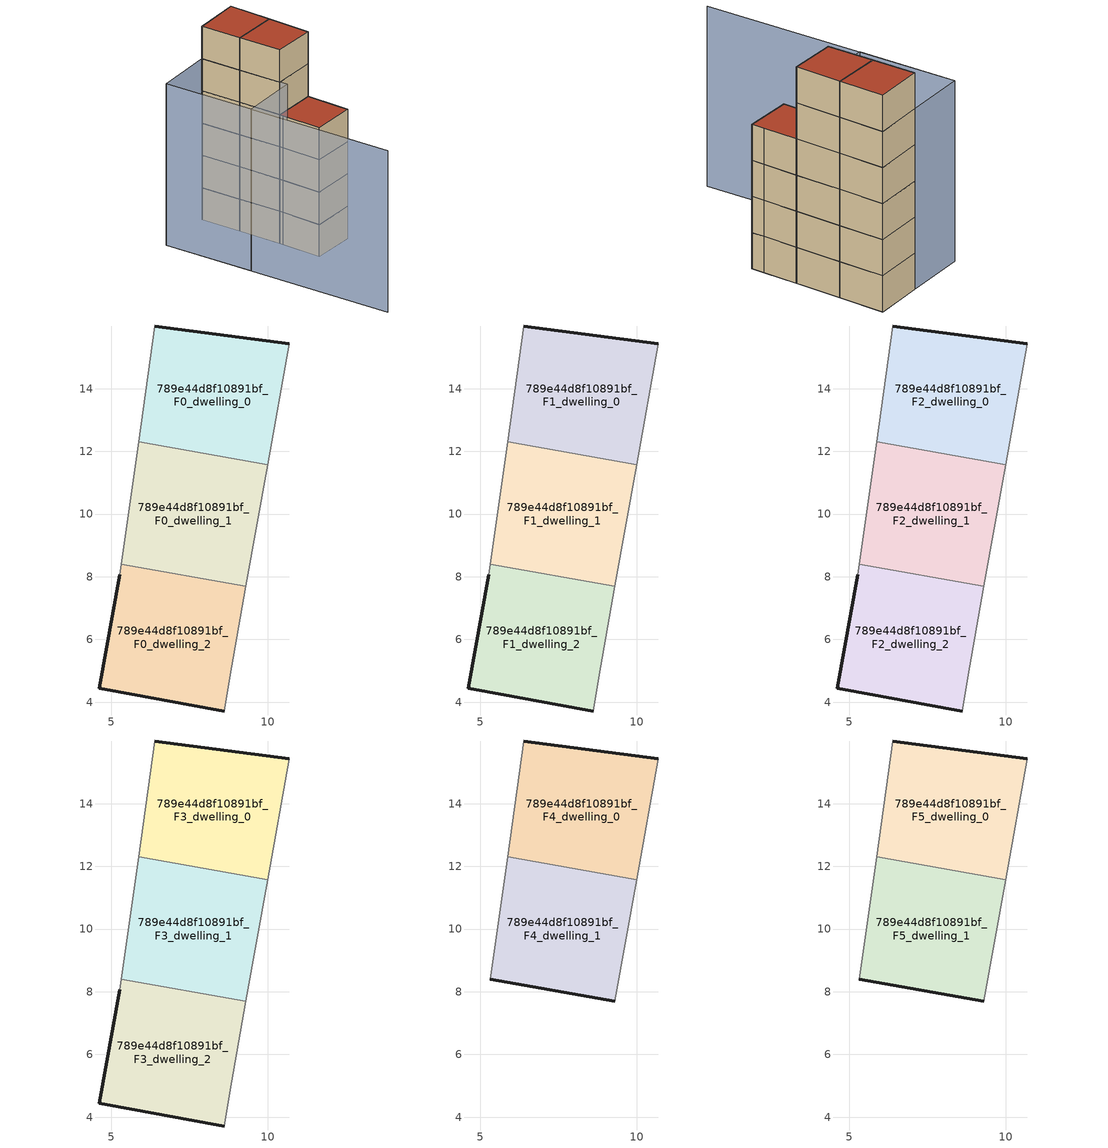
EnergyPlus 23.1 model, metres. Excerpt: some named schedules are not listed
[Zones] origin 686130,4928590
789e44d8f10891bf_F0_dwelling_0
 floor ground (EU_floor_Construction): 9.99,11.58 10.68,15.43 6.39,16 5.87,12.31 z0
 wall outside (EU_wall_Construction): 6.39,16 10.68,15.43 z0:3
 wall adiabatic (EU_wall_Construction): 10.68,15.43 9.99,11.58 / 5.87,12.31 6.39,16 z0:3
 wall to 789e44d8f10891bf_F0_dwelling_1 (EU_wall_Construction): 9.99,11.58 5.87,12.31 z0:3
789e44d8f10891bf_F0_dwelling_1
 floor ground (EU_floor_Construction): 9.3,7.69 9.99,11.58 5.87,12.31 5.32,8.4 z0
 wall adiabatic (EU_wall_Construction): 9.99,11.58 9.3,7.69 / 5.32,8.4 5.87,12.31 z0:3
 wall to 789e44d8f10891bf_F0_dwelling_2 (EU_wall_Construction): 9.3,7.69 5.32,8.4 z0:3
789e44d8f10891bf_F0_dwelling_2
 floor ground (EU_floor_Construction): 8.6,3.72 8.78,4.78 9.3,7.69 5.32,8.4 5.28,8.07 4.62,4.44 z0
 wall outside (EU_wall_Construction): 8.6,3.72 4.62,4.44 5.28,8.07 z0:3
 wall adiabatic (EU_wall_Construction): 5.28,8.07 5.32,8.4 / 9.3,7.69 8.78,4.78 8.6,3.72 z0:3
789e44d8f10891bf_F1_dwelling_0
 floor to 789e44d8f10891bf_F0_dwelling_0 (EU_floor_Construction): 9.99,11.58 10.68,15.43 6.39,16 5.87,12.31 z3
 wall outside (EU_wall_Construction): 6.39,16 10.68,15.43 z3:6
 wall adiabatic (EU_wall_Construction): 10.68,15.43 9.99,11.58 / 5.87,12.31 6.39,16 z3:6
 wall to 789e44d8f10891bf_F1_dwelling_1 (EU_wall_Construction): 9.99,11.58 5.87,12.31 z3:6
789e44d8f10891bf_F1_dwelling_1
 floor to 789e44d8f10891bf_F0_dwelling_1 (EU_floor_Construction): 9.3,7.69 9.99,11.58 5.87,12.31 5.32,8.4 z3
 wall adiabatic (EU_wall_Construction): 9.99,11.58 9.3,7.69 / 5.32,8.4 5.87,12.31 z3:6
 wall to 789e44d8f10891bf_F1_dwelling_2 (EU_wall_Construction): 9.3,7.69 5.32,8.4 z3:6
789e44d8f10891bf_F1_dwelling_2
 floor to 789e44d8f10891bf_F0_dwelling_2 (EU_floor_Construction): 8.6,3.72 8.78,4.78 9.3,7.69 5.32,8.4 5.28,8.07 4.62,4.44 z3
 wall outside (EU_wall_Construction): 8.6,3.72 4.62,4.44 5.28,8.07 z3:6
 wall adiabatic (EU_wall_Construction): 5.28,8.07 5.32,8.4 / 9.3,7.69 8.78,4.78 8.6,3.72 z3:6
789e44d8f10891bf_F2_dwelling_0
 floor to 789e44d8f10891bf_F1_dwelling_0 (EU_floor_Construction): 9.99,11.58 10.68,15.43 6.39,16 5.87,12.31 z6
 wall outside (EU_wall_Construction): 6.39,16 10.68,15.43 z6:9
 wall adiabatic (EU_wall_Construction): 10.68,15.43 9.99,11.58 / 5.87,12.31 6.39,16 z6:9
 wall to 789e44d8f10891bf_F2_dwelling_1 (EU_wall_Construction): 9.99,11.58 5.87,12.31 z6:9
789e44d8f10891bf_F2_dwelling_1
 floor to 789e44d8f10891bf_F1_dwelling_1 (EU_floor_Construction): 9.3,7.69 9.99,11.58 5.87,12.31 5.32,8.4 z6
 wall adiabatic (EU_wall_Construction): 9.99,11.58 9.3,7.69 / 5.32,8.4 5.87,12.31 z6:9
 wall to 789e44d8f10891bf_F2_dwelling_2 (EU_wall_Construction): 9.3,7.69 5.32,8.4 z6:9
789e44d8f10891bf_F2_dwelling_2
 floor to 789e44d8f10891bf_F1_dwelling_2 (EU_floor_Construction): 8.6,3.72 8.78,4.78 9.3,7.69 5.32,8.4 5.28,8.07 4.62,4.44 z6
 wall outside (EU_wall_Construction): 8.6,3.72 4.62,4.44 5.28,8.07 z6:9
 wall adiabatic (EU_wall_Construction): 5.28,8.07 5.32,8.4 / 9.3,7.69 8.78,4.78 8.6,3.72 z6:9
789e44d8f10891bf_F3_dwelling_0
 floor to 789e44d8f10891bf_F2_dwelling_0 (EU_floor_Construction): 9.99,11.58 10.68,15.43 6.39,16 5.87,12.31 z9
 wall outside (EU_wall_Construction): 6.39,16 10.68,15.43 z9:12
 wall adiabatic (EU_wall_Construction): 10.68,15.43 9.99,11.58 / 5.87,12.31 6.39,16 z9:12
 wall to 789e44d8f10891bf_F3_dwelling_1 (EU_wall_Construction): 9.99,11.58 5.87,12.31 z9:12
789e44d8f10891bf_F3_dwelling_1
 floor to 789e44d8f10891bf_F2_dwelling_1 (EU_floor_Construction): 9.3,7.69 9.99,11.58 5.87,12.31 5.32,8.4 z9
 wall adiabatic (EU_wall_Construction): 9.99,11.58 9.3,7.69 / 5.32,8.4 5.87,12.31 z9:12
 wall to 789e44d8f10891bf_F3_dwelling_2 (EU_wall_Construction): 9.3,7.69 5.32,8.4 z9:12
789e44d8f10891bf_F3_dwelling_2
 floor to 789e44d8f10891bf_F2_dwelling_2 (EU_floor_Construction): 8.6,3.72 8.78,4.78 9.3,7.69 5.32,8.4 5.28,8.07 4.62,4.44 z9
 wall outside (EU_wall_Construction): 8.6,3.72 4.62,4.44 5.28,8.07 z9:12
 wall adiabatic (EU_wall_Construction): 5.28,8.07 5.32,8.4 / 9.3,7.69 8.78,4.78 8.6,3.72 z9:12
 roof outside (EU_roof_Construction): 9.3,7.69 8.78,4.78 8.6,3.72 4.62,4.44 5.28,8.07 5.32,8.4 z12
789e44d8f10891bf_F4_dwelling_0
 floor to 789e44d8f10891bf_F3_dwelling_0 (EU_floor_Construction): 9.99,11.58 10.68,15.43 6.39,16 5.87,12.31 z12
 wall outside (EU_wall_Construction): 6.39,16 10.68,15.43 z12:15
 wall adiabatic (EU_wall_Construction): 10.68,15.43 9.99,11.58 / 5.87,12.31 6.39,16 z12:15
 wall to 789e44d8f10891bf_F4_dwelling_1 (EU_wall_Construction): 9.99,11.58 5.87,12.31 z12:15
789e44d8f10891bf_F4_dwelling_1
 floor to 789e44d8f10891bf_F3_dwelling_1 (EU_floor_Construction): 9.3,7.69 9.99,11.58 5.87,12.31 5.32,8.4 z12
 wall outside (EU_wall_Construction): 9.3,7.69 5.32,8.4 z12:15
 wall adiabatic (EU_wall_Construction): 9.99,11.58 9.3,7.69 / 5.32,8.4 5.87,12.31 z12:15
789e44d8f10891bf_F5_dwelling_0
 floor to 789e44d8f10891bf_F4_dwelling_0 (EU_floor_Construction): 9.99,11.58 10.68,15.43 6.39,16 5.87,12.31 z15
 wall outside (EU_wall_Construction): 6.39,16 10.68,15.43 z15:18
 wall adiabatic (EU_wall_Construction): 10.68,15.43 9.99,11.58 / 5.87,12.31 6.39,16 z15:18
 wall to 789e44d8f10891bf_F5_dwelling_1 (EU_wall_Construction): 9.99,11.58 5.87,12.31 z15:18
 roof outside (EU_roof_Construction): 10.68,15.43 9.99,11.58 5.87,12.31 6.39,16 z18
789e44d8f10891bf_F5_dwelling_1
 floor to 789e44d8f10891bf_F4_dwelling_1 (EU_floor_Construction): 9.3,7.69 9.99,11.58 5.87,12.31 5.32,8.4 z15
 wall outside (EU_wall_Construction): 9.3,7.69 5.32,8.4 z15:18
 wall adiabatic (EU_wall_Construction): 9.99,11.58 9.3,7.69 / 5.32,8.4 5.87,12.31 z15:18
 roof outside (EU_roof_Construction): 9.99,11.58 9.3,7.69 5.32,8.4 5.87,12.31 z18
shading: 1.05,16.71 -1.84,-4.94 / -0.06,8.39 1.05,16.71 / 1.05,16.71 6.39,16 / 6.39,16 5.28,7.67 / 5.28,7.67 -0.06,8.39 z0:15
[Building]
EU S2 Campaign: North Axis=0; Terrain=City; Solar Distribution=FullExterior
[Site:Location]
Bologna: Latitude=44.5; Longitude=11.25; Time Zone=1; Elevation=37
[SizingPeriod:WeatherFileDays]
AnnualSizingPeriod: Begin Month=1; Begin Day of Month=1; End Month=12; End Day of Month=31; Day of Week for Start Day=Monday; Use Weather File Daylight Saving Period=No; Use Weather File Rain and Snow Indicators=No
[MATERIAL]
EU_InternalMass_Material: Roughness=MediumRough; Thickness=0.1; Conductivity=1; Density=1800; Specific Heat=900; Thermal Absorptance=0.9; Solar Absorptance=0.7; Visible Absorptance=0.7
[MATERIAL:NOMASS] Roughness=MediumRough; Thermal Absorptance=0.9; Solar Absorptance=0.7; Visible Absorptance=0.7
Name | Thermal Resistance
EU_wall_NoMass | 0.905828
EU_roof_NoMass | 0.37593
EU_floor_NoMass | 0.67114
[CONSTRUCTION]
EU_wall_Construction: EU_wall_NoMass
EU_roof_Construction: EU_roof_NoMass
EU_floor_Construction: EU_floor_NoMass
EU_InternalMass_Construction: EU_InternalMass_Material
[ZONE] Type=1; Multiplier=1; Ceiling Height=autocalculate; Floor Area=autocalculate; Part of Total Floor Area=Yes
Name | Volume
789e44d8f10891bf_F0_dwelling_0 | 48.7024
789e44d8f10891bf_F1_dwelling_0; 789e44d8f10891bf_F2_dwelling_0; 789e44d8f10891bf_F3_dwelling_0; 789e44d8f10891bf_F4_dwelling_0; 789e44d8f10891bf_F5_dwelling_0 | 48.7017
789e44d8f10891bf_F0_dwelling_1; 789e44d8f10891bf_F1_dwelling_1; 789e44d8f10891bf_F2_dwelling_1; 789e44d8f10891bf_F3_dwelling_1; 789e44d8f10891bf_F4_dwelling_1; 789e44d8f10891bf_F5_dwelling_1 | 48.6951
789e44d8f10891bf_F0_dwelling_2 | 48.7068
789e44d8f10891bf_F1_dwelling_2; 789e44d8f10891bf_F2_dwelling_2; 789e44d8f10891bf_F3_dwelling_2 | 48.7061
[INTERNALMASS] Construction=EU_InternalMass_Construction
Name | Zone or ZoneList | Surface Area
789e44d8f10891bf_F0_dwelling_0_EU_InternalMass | 789e44d8f10891bf_F0_dwelling_0 | 16.2341
789e44d8f10891bf_F0_dwelling_1_EU_InternalMass | 789e44d8f10891bf_F0_dwelling_1 | 16.2315
789e44d8f10891bf_F0_dwelling_2_EU_InternalMass | 789e44d8f10891bf_F0_dwelling_2 | 16.2355
789e44d8f10891bf_F1_dwelling_0_EU_InternalMass | 789e44d8f10891bf_F1_dwelling_0 | 16.2341
789e44d8f10891bf_F1_dwelling_1_EU_InternalMass | 789e44d8f10891bf_F1_dwelling_1 | 16.2315
789e44d8f10891bf_F1_dwelling_2_EU_InternalMass | 789e44d8f10891bf_F1_dwelling_2 | 16.2355
789e44d8f10891bf_F2_dwelling_0_EU_InternalMass | 789e44d8f10891bf_F2_dwelling_0 | 16.2341
789e44d8f10891bf_F2_dwelling_1_EU_InternalMass | 789e44d8f10891bf_F2_dwelling_1 | 16.2315
789e44d8f10891bf_F2_dwelling_2_EU_InternalMass | 789e44d8f10891bf_F2_dwelling_2 | 16.2355
789e44d8f10891bf_F3_dwelling_0_EU_InternalMass | 789e44d8f10891bf_F3_dwelling_0 | 16.2341
789e44d8f10891bf_F3_dwelling_1_EU_InternalMass | 789e44d8f10891bf_F3_dwelling_1 | 16.2315
789e44d8f10891bf_F3_dwelling_2_EU_InternalMass | 789e44d8f10891bf_F3_dwelling_2 | 16.2355
789e44d8f10891bf_F4_dwelling_0_EU_InternalMass | 789e44d8f10891bf_F4_dwelling_0 | 24.3521
789e44d8f10891bf_F4_dwelling_1_EU_InternalMass | 789e44d8f10891bf_F4_dwelling_1 | 24.3532
789e44d8f10891bf_F5_dwelling_0_EU_InternalMass | 789e44d8f10891bf_F5_dwelling_0 | 24.3521
789e44d8f10891bf_F5_dwelling_1_EU_InternalMass | 789e44d8f10891bf_F5_dwelling_1 | 24.3532
[OTHEREQUIPMENT] Fuel Type=Electricity; Design Level Calculation Method=Watts/Area; Power per Zone Floor Area=1; Fraction Latent=0; Fraction Radiant=0; Fraction Lost=0; Carbon Dioxide Generation Rate=0; EndUse Subcategory=EU_Step8_InternalGains
Name | Zone or ZoneList or Space or SpaceList | Schedule
EU_Step8_InternalGain_789e44d8f10891bf_F0_dwelling_0_f000 | 789e44d8f10891bf_F0_dwelling_0 | EU_Step8_GainSchedule_789e44d8f10891bf_F0_dwelling_0_f000
EU_Step8_InternalGain_789e44d8f10891bf_F0_dwelling_1_f000 | 789e44d8f10891bf_F0_dwelling_1 | EU_Step8_GainSchedule_789e44d8f10891bf_F0_dwelling_1_f000
EU_Step8_InternalGain_789e44d8f10891bf_F0_dwelling_2_f000 | 789e44d8f10891bf_F0_dwelling_2 | EU_Step8_GainSchedule_789e44d8f10891bf_F0_dwelling_2_f000
EU_Step8_InternalGain_789e44d8f10891bf_F1_dwelling_0_f000 | 789e44d8f10891bf_F1_dwelling_0 | EU_Step8_GainSchedule_789e44d8f10891bf_F1_dwelling_0_f000
EU_Step8_InternalGain_789e44d8f10891bf_F1_dwelling_1_f000 | 789e44d8f10891bf_F1_dwelling_1 | EU_Step8_GainSchedule_789e44d8f10891bf_F1_dwelling_1_f000
EU_Step8_InternalGain_789e44d8f10891bf_F1_dwelling_2_f000 | 789e44d8f10891bf_F1_dwelling_2 | EU_Step8_GainSchedule_789e44d8f10891bf_F1_dwelling_2_f000
EU_Step8_InternalGain_789e44d8f10891bf_F2_dwelling_0_f000 | 789e44d8f10891bf_F2_dwelling_0 | EU_Step8_GainSchedule_789e44d8f10891bf_F2_dwelling_0_f000
EU_Step8_InternalGain_789e44d8f10891bf_F2_dwelling_1_f000 | 789e44d8f10891bf_F2_dwelling_1 | EU_Step8_GainSchedule_789e44d8f10891bf_F2_dwelling_1_f000
EU_Step8_InternalGain_789e44d8f10891bf_F2_dwelling_2_f000 | 789e44d8f10891bf_F2_dwelling_2 | EU_Step8_GainSchedule_789e44d8f10891bf_F2_dwelling_2_f000
EU_Step8_InternalGain_789e44d8f10891bf_F3_dwelling_0_f000 | 789e44d8f10891bf_F3_dwelling_0 | EU_Step8_GainSchedule_789e44d8f10891bf_F3_dwelling_0_f000
EU_Step8_InternalGain_789e44d8f10891bf_F3_dwelling_1_f000 | 789e44d8f10891bf_F3_dwelling_1 | EU_Step8_GainSchedule_789e44d8f10891bf_F3_dwelling_1_f000
EU_Step8_InternalGain_789e44d8f10891bf_F3_dwelling_2_f000 | 789e44d8f10891bf_F3_dwelling_2 | EU_Step8_GainSchedule_789e44d8f10891bf_F3_dwelling_2_f000
EU_Step8_InternalGain_789e44d8f10891bf_F4_dwelling_0_f000 | 789e44d8f10891bf_F4_dwelling_0 | EU_Step8_GainSchedule_789e44d8f10891bf_F4_dwelling_0_f000
EU_Step8_InternalGain_789e44d8f10891bf_F4_dwelling_1_f000 | 789e44d8f10891bf_F4_dwelling_1 | EU_Step8_GainSchedule_789e44d8f10891bf_F4_dwelling_1_f000
EU_Step8_InternalGain_789e44d8f10891bf_F5_dwelling_0_f000 | 789e44d8f10891bf_F5_dwelling_0 | EU_Step8_GainSchedule_789e44d8f10891bf_F5_dwelling_0_f000
EU_Step8_InternalGain_789e44d8f10891bf_F5_dwelling_1_f000 | 789e44d8f10891bf_F5_dwelling_1 | EU_Step8_GainSchedule_789e44d8f10891bf_F5_dwelling_1_f000
[ZONEVENTILATION:DESIGNFLOWRATE] Schedule=EU_AlwaysOn; Design Flow Rate Calculation Method=AirChanges/Hour; Air Changes per Hour=0.73129; Ventilation Type=Natural; Fan Pressure Rise=0; Fan Total Efficiency=1; Constant Term Coefficient=1; Temperature Term Coefficient=0; Velocity Term Coefficient=0; Velocity Squared Term Coefficient=0; Minimum Indoor Temperature=-100; Maximum Indoor Temperature=100; Delta Temperature=-100; Minimum Outdoor Temperature=-100; Maximum Outdoor Temperature=100; Maximum Wind Speed=40
Name | Zone or ZoneList or Space or SpaceList
EU_ConstantAir_789e44d8f10891bf_F0_dwelling_0 | 789e44d8f10891bf_F0_dwelling_0
EU_ConstantAir_789e44d8f10891bf_F0_dwelling_1 | 789e44d8f10891bf_F0_dwelling_1
EU_ConstantAir_789e44d8f10891bf_F0_dwelling_2 | 789e44d8f10891bf_F0_dwelling_2
EU_ConstantAir_789e44d8f10891bf_F1_dwelling_0 | 789e44d8f10891bf_F1_dwelling_0
EU_ConstantAir_789e44d8f10891bf_F1_dwelling_1 | 789e44d8f10891bf_F1_dwelling_1
EU_ConstantAir_789e44d8f10891bf_F1_dwelling_2 | 789e44d8f10891bf_F1_dwelling_2
EU_ConstantAir_789e44d8f10891bf_F2_dwelling_0 | 789e44d8f10891bf_F2_dwelling_0
EU_ConstantAir_789e44d8f10891bf_F2_dwelling_1 | 789e44d8f10891bf_F2_dwelling_1
EU_ConstantAir_789e44d8f10891bf_F2_dwelling_2 | 789e44d8f10891bf_F2_dwelling_2
EU_ConstantAir_789e44d8f10891bf_F3_dwelling_0 | 789e44d8f10891bf_F3_dwelling_0
EU_ConstantAir_789e44d8f10891bf_F3_dwelling_1 | 789e44d8f10891bf_F3_dwelling_1
EU_ConstantAir_789e44d8f10891bf_F3_dwelling_2 | 789e44d8f10891bf_F3_dwelling_2
EU_ConstantAir_789e44d8f10891bf_F4_dwelling_0 | 789e44d8f10891bf_F4_dwelling_0
EU_ConstantAir_789e44d8f10891bf_F4_dwelling_1 | 789e44d8f10891bf_F4_dwelling_1
EU_ConstantAir_789e44d8f10891bf_F5_dwelling_0 | 789e44d8f10891bf_F5_dwelling_0
EU_ConstantAir_789e44d8f10891bf_F5_dwelling_1 | 789e44d8f10891bf_F5_dwelling_1
[HVACTEMPLATE:THERMOSTAT] Constant Heating Setpoint=20; Constant Cooling Setpoint=50
EU_HeatOnly_789e44d8f10891bf_F0_dwelling_0; EU_HeatOnly_789e44d8f10891bf_F0_dwelling_1; EU_HeatOnly_789e44d8f10891bf_F0_dwelling_2; EU_HeatOnly_789e44d8f10891bf_F1_dwelling_0; EU_HeatOnly_789e44d8f10891bf_F1_dwelling_1; EU_HeatOnly_789e44d8f10891bf_F1_dwelling_2; EU_HeatOnly_789e44d8f10891bf_F2_dwelling_0; EU_HeatOnly_789e44d8f10891bf_F2_dwelling_1; EU_HeatOnly_789e44d8f10891bf_F2_dwelling_2; EU_HeatOnly_789e44d8f10891bf_F3_dwelling_0; EU_HeatOnly_789e44d8f10891bf_F3_dwelling_1; EU_HeatOnly_789e44d8f10891bf_F3_dwelling_2; EU_HeatOnly_789e44d8f10891bf_F4_dwelling_0; EU_HeatOnly_789e44d8f10891bf_F4_dwelling_1; EU_HeatOnly_789e44d8f10891bf_F5_dwelling_0; EU_HeatOnly_789e44d8f10891bf_F5_dwelling_1
[HVACTEMPLATE:ZONE:IDEALLOADSAIRSYSTEM] System Availability Schedule=EU_AlwaysOn; Maximum Heating Supply Air Temperature=50; Minimum Cooling Supply Air Temperature=13; Maximum Heating Supply Air Humidity Ratio=0.0156; Minimum Cooling Supply Air Humidity Ratio=0.0077; Heating Limit=NoLimit; Cooling Limit=NoLimit; Heating Availability Schedule=EU_AlwaysOn; Cooling Availability Schedule=EU_CoolingOff; Dehumidification Control Type=ConstantSensibleHeatRatio; Cooling Sensible Heat Ratio=0.7; Dehumidification Setpoint=60; Humidification Control Type=None; Humidification Setpoint=30; Outdoor Air Method=None; Outdoor Air Flow Rate per Person=0.00944; Outdoor Air Flow Rate per Zone Floor Area=0; Outdoor Air Flow Rate per Zone=0; Demand Controlled Ventilation Type=None; Outdoor Air Economizer Type=NoEconomizer; Heat Recovery Type=None; Sensible Heat Recovery Effectiveness=0.7; Latent Heat Recovery Effectiveness=0.65
Name | Template Thermostat
789e44d8f10891bf_F0_dwelling_0 | EU_HeatOnly_789e44d8f10891bf_F0_dwelling_0
789e44d8f10891bf_F0_dwelling_1 | EU_HeatOnly_789e44d8f10891bf_F0_dwelling_1
789e44d8f10891bf_F0_dwelling_2 | EU_HeatOnly_789e44d8f10891bf_F0_dwelling_2
789e44d8f10891bf_F1_dwelling_0 | EU_HeatOnly_789e44d8f10891bf_F1_dwelling_0
789e44d8f10891bf_F1_dwelling_1 | EU_HeatOnly_789e44d8f10891bf_F1_dwelling_1
789e44d8f10891bf_F1_dwelling_2 | EU_HeatOnly_789e44d8f10891bf_F1_dwelling_2
789e44d8f10891bf_F2_dwelling_0 | EU_HeatOnly_789e44d8f10891bf_F2_dwelling_0
789e44d8f10891bf_F2_dwelling_1 | EU_HeatOnly_789e44d8f10891bf_F2_dwelling_1
789e44d8f10891bf_F2_dwelling_2 | EU_HeatOnly_789e44d8f10891bf_F2_dwelling_2
789e44d8f10891bf_F3_dwelling_0 | EU_HeatOnly_789e44d8f10891bf_F3_dwelling_0
789e44d8f10891bf_F3_dwelling_1 | EU_HeatOnly_789e44d8f10891bf_F3_dwelling_1
789e44d8f10891bf_F3_dwelling_2 | EU_HeatOnly_789e44d8f10891bf_F3_dwelling_2
789e44d8f10891bf_F4_dwelling_0 | EU_HeatOnly_789e44d8f10891bf_F4_dwelling_0
789e44d8f10891bf_F4_dwelling_1 | EU_HeatOnly_789e44d8f10891bf_F4_dwelling_1
789e44d8f10891bf_F5_dwelling_0 | EU_HeatOnly_789e44d8f10891bf_F5_dwelling_0
789e44d8f10891bf_F5_dwelling_1 | EU_HeatOnly_789e44d8f10891bf_F5_dwelling_1
[SIZING:ZONE] Zone Cooling Design Supply Air Temperature Input Method=SupplyAirTemperature; Zone Cooling Design Supply Air Temperature=13; Zone Heating Design Supply Air Temperature Input Method=SupplyAirTemperature; Zone Heating Design Supply Air Temperature=50; Zone Cooling Design Supply Air Humidity Ratio=0.008; Zone Heating Design Supply Air Humidity Ratio=0.008; Cooling Design Air Flow Method=DesignDay; Cooling Design Air Flow Rate=0; Cooling Minimum Air Flow per Zone Floor Area=0.000762; Cooling Minimum Air Flow=0; Cooling Minimum Air Flow Fraction=0.2; Heating Design Air Flow Method=DesignDay; Heating Design Air Flow Rate=0; Heating Maximum Air Flow per Zone Floor Area=0.002032; Heating Maximum Air Flow=0.141576; Heating Maximum Air Flow Fraction=0.3; Account for Dedicated Outdoor Air System=No; Dedicated Outdoor Air System Control Strategy=NeutralSupplyAir; Dedicated Outdoor Air Low Setpoint Temperature for Design=autosize; Dedicated Outdoor Air High Setpoint Temperature for Design=autosize; Zone Load Sizing Method=Sensible Load Only No Latent Load; Zone Latent Cooling Design Supply Air Humidity Ratio Input Method=HumidityRatioDifference; Zone Cooling Design Supply Air Humidity Ratio Difference=0.005; Zone Latent Heating Design Supply Air Humidity Ratio Input Method=HumidityRatioDifference; Zone Humidification Design Supply Air Humidity Ratio Difference=0.005
789e44d8f10891bf_F0_dwelling_0; 789e44d8f10891bf_F0_dwelling_1; 789e44d8f10891bf_F0_dwelling_2; 789e44d8f10891bf_F1_dwelling_0; 789e44d8f10891bf_F1_dwelling_1; 789e44d8f10891bf_F1_dwelling_2; 789e44d8f10891bf_F2_dwelling_0; 789e44d8f10891bf_F2_dwelling_1; 789e44d8f10891bf_F2_dwelling_2; 789e44d8f10891bf_F3_dwelling_0; 789e44d8f10891bf_F3_dwelling_1
